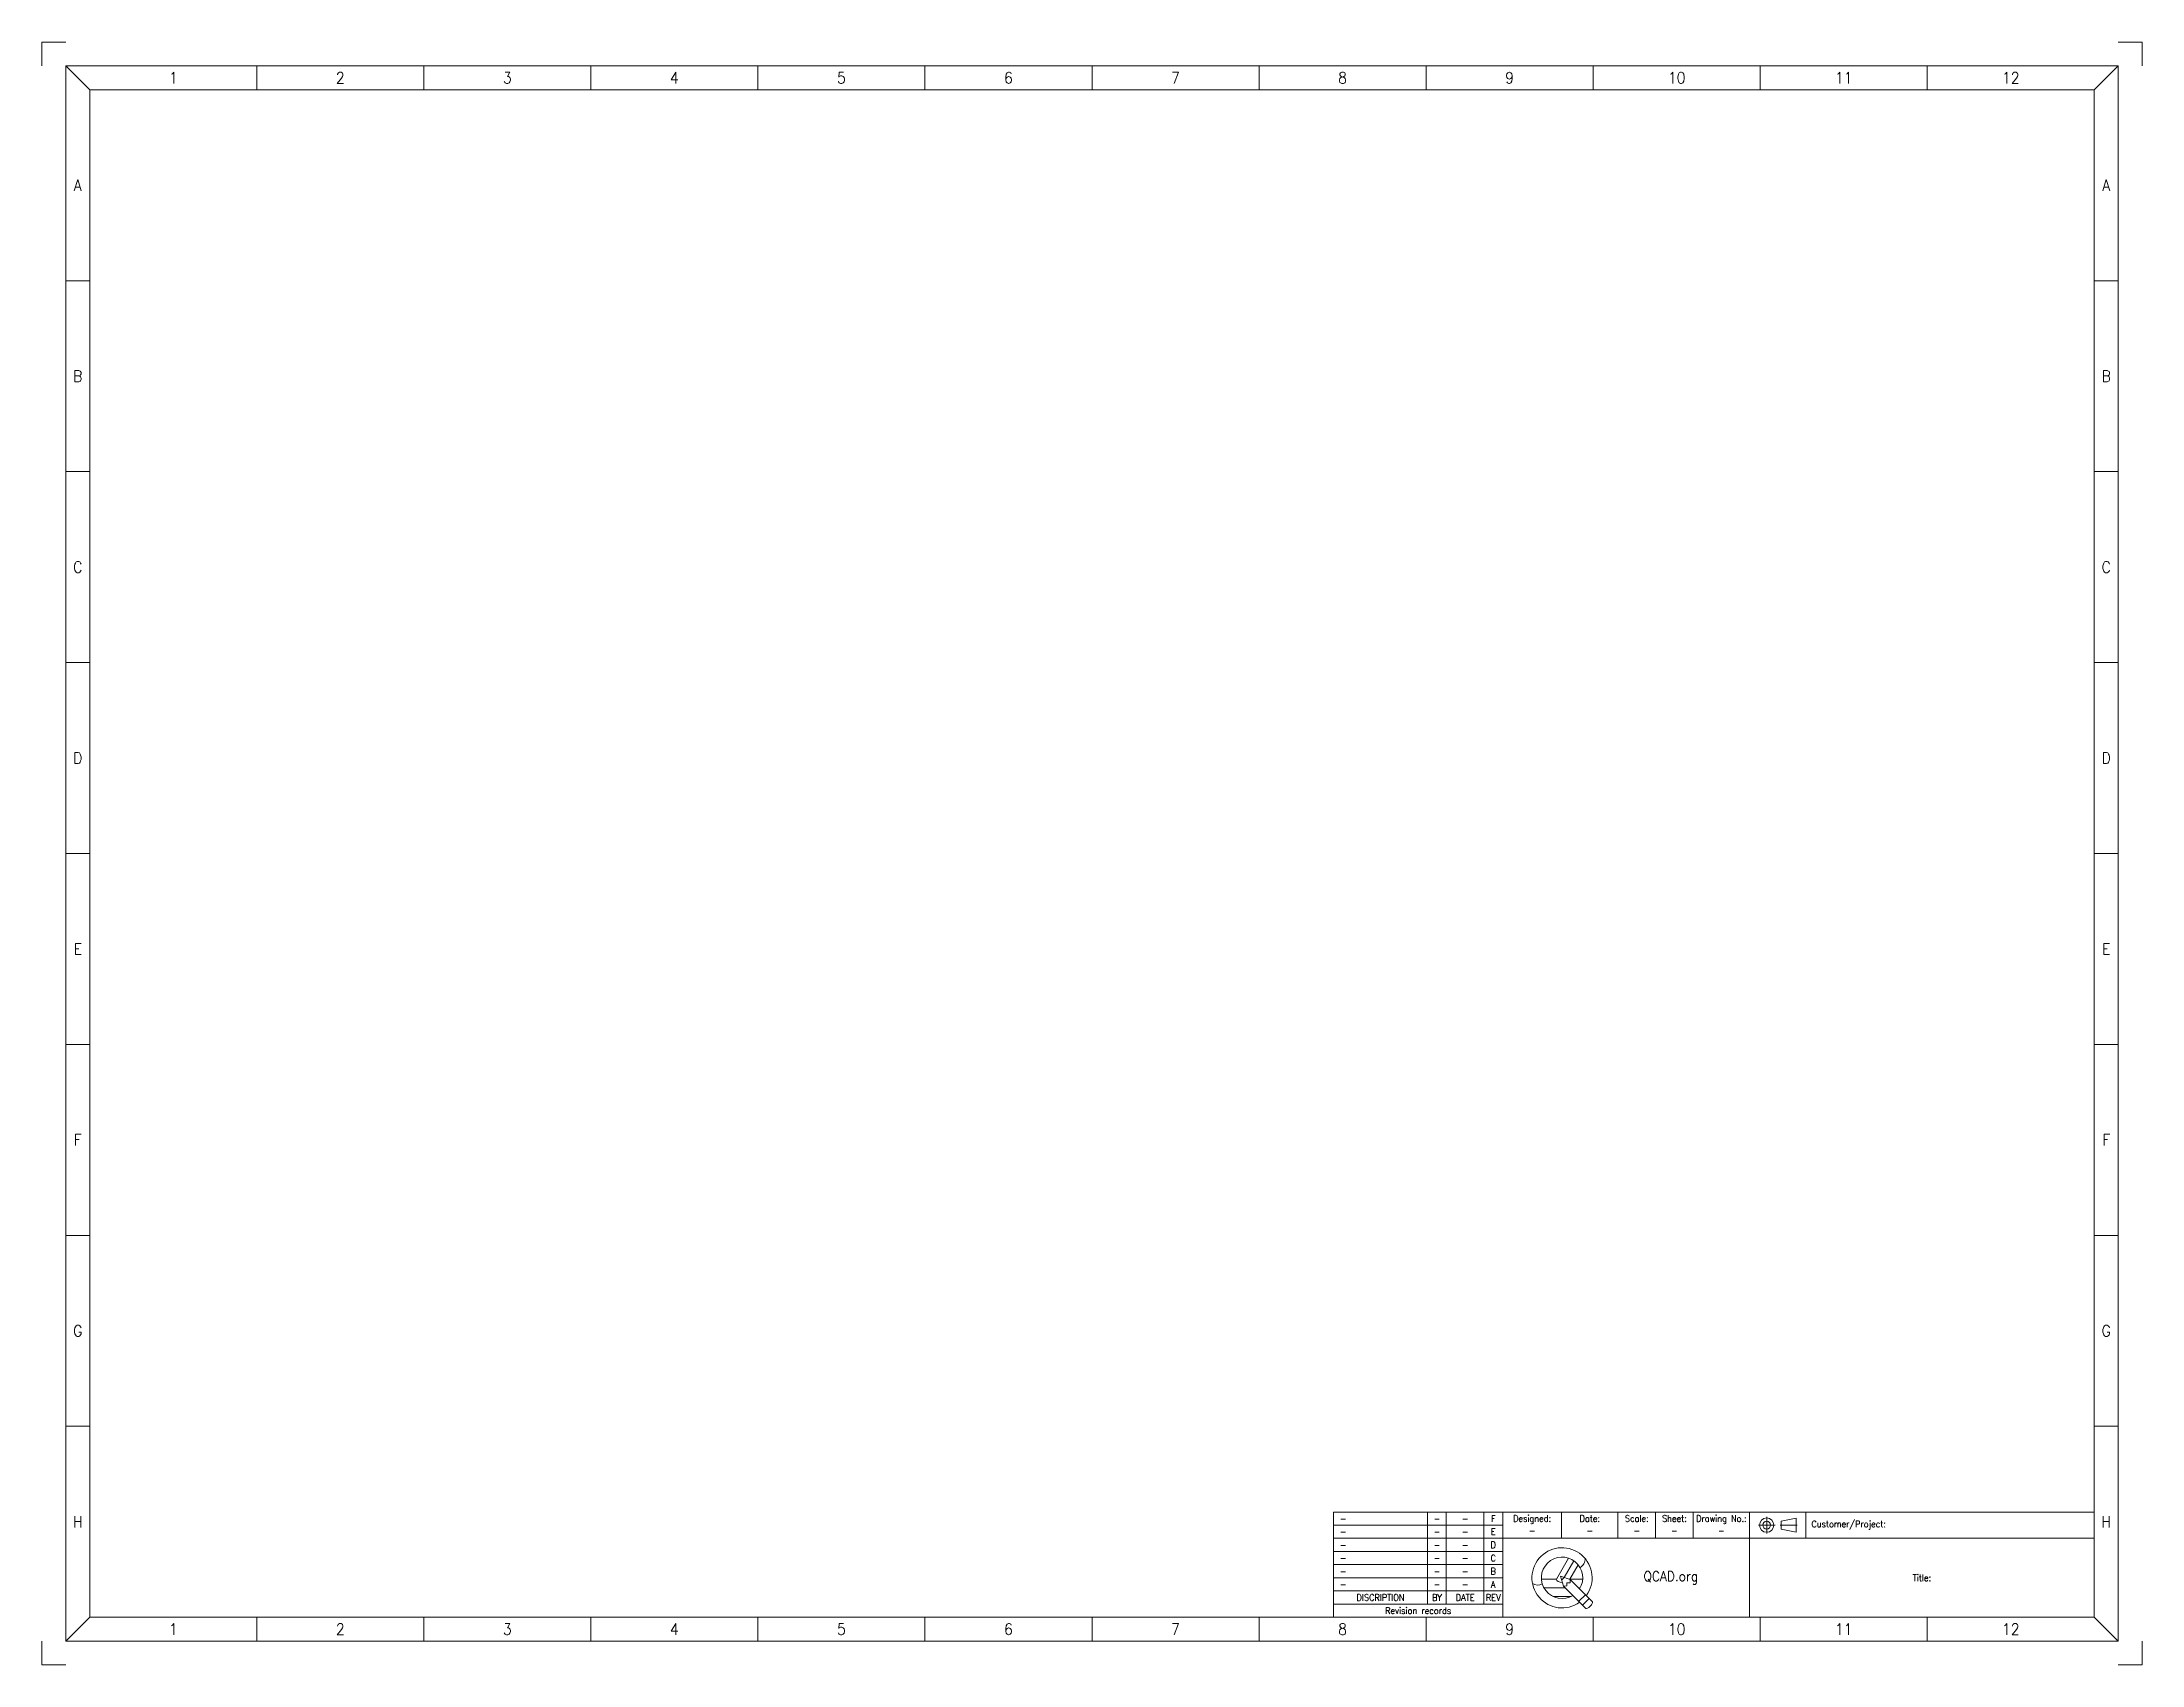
# Model space of a CAD drawing. Header units: inches. Extents: x 0 to 22, y 0 to 17.
import ezdxf

# ---------------------------------------------------------------- set-up
doc = ezdxf.new("R2010")
doc.units = ezdxf.units.IN
doc.header["$MEASUREMENT"] = 0
doc.linetypes.add('DASHDOT2', pattern=[12, 6, -2.95, 0.1, -2.95])
doc.layers.add('9.1 Drawing sheet', color=9, linetype='Continuous', lineweight=9, true_color=0xc0c0c0)
doc.styles.add('textstyle0', font='Standard')
doc.styles.add('textstyle1', font='Standard')
doc.styles.add('textstyle10', font='Standard')
doc.styles.add('textstyle11', font='Standard')
doc.styles.add('textstyle12', font='Standard')
doc.styles.add('textstyle13', font='Standard')
doc.styles.add('textstyle14', font='Standard')
doc.styles.add('textstyle15', font='Standard')
doc.styles.add('textstyle16', font='Standard')
doc.styles.add('textstyle17', font='Standard')
doc.styles.add('textstyle18', font='Standard')
doc.styles.add('textstyle19', font='Standard')
doc.styles.add('textstyle2', font='Standard')
doc.styles.add('textstyle20', font='Standard')
doc.styles.add('textstyle21', font='Standard')
doc.styles.add('textstyle22', font='Standard')
doc.styles.add('textstyle23', font='Standard')
doc.styles.add('textstyle24', font='Standard')
doc.styles.add('textstyle25', font='Standard')
doc.styles.add('textstyle26', font='Standard')
doc.styles.add('textstyle27', font='Standard')
doc.styles.add('textstyle28', font='Standard')
doc.styles.add('textstyle29', font='Standard')
doc.styles.add('textstyle3', font='Standard')
doc.styles.add('textstyle30', font='Standard')
doc.styles.add('textstyle31', font='Standard')
doc.styles.add('textstyle32', font='Standard')
doc.styles.add('textstyle33', font='Standard')
doc.styles.add('textstyle34', font='Standard')
doc.styles.add('textstyle35', font='Standard')
doc.styles.add('textstyle36', font='Standard')
doc.styles.add('textstyle37', font='Standard')
doc.styles.add('textstyle38', font='Standard')
doc.styles.add('textstyle39', font='Standard')
doc.styles.add('textstyle4', font='Standard')
doc.styles.add('textstyle40', font='Standard')
doc.styles.add('textstyle41', font='Standard')
doc.styles.add('textstyle42', font='Standard')
doc.styles.add('textstyle43', font='Standard')
doc.styles.add('textstyle44', font='Standard')
doc.styles.add('textstyle45', font='Standard')
doc.styles.add('textstyle46', font='Standard')
doc.styles.add('textstyle47', font='Standard')
doc.styles.add('textstyle48', font='Standard')
doc.styles.add('textstyle49', font='Standard')
doc.styles.add('textstyle5', font='Standard')
doc.styles.add('textstyle50', font='Standard')
doc.styles.add('textstyle51', font='Standard')
doc.styles.add('textstyle52', font='Standard')
doc.styles.add('textstyle53', font='Standard')
doc.styles.add('textstyle54', font='Standard')
doc.styles.add('textstyle55', font='Standard')
doc.styles.add('textstyle56', font='Standard')
doc.styles.add('textstyle57', font='Standard')
doc.styles.add('textstyle58', font='Standard')
doc.styles.add('textstyle59', font='Standard')
doc.styles.add('textstyle6', font='Standard')
doc.styles.add('textstyle60', font='Standard')
doc.styles.add('textstyle61', font='Standard')
doc.styles.add('textstyle62', font='Standard')
doc.styles.add('textstyle63', font='Standard')
doc.styles.add('textstyle64', font='Standard')
doc.styles.add('textstyle65', font='Standard')
doc.styles.add('textstyle66', font='Standard')
doc.styles.add('textstyle67', font='Standard')
doc.styles.add('textstyle68', font='Standard')
doc.styles.add('textstyle69', font='Standard')
doc.styles.add('textstyle7', font='Standard')
doc.styles.add('textstyle70', font='Standard')
doc.styles.add('textstyle71', font='Standard')
doc.styles.add('textstyle72', font='Standard')
doc.styles.add('textstyle73', font='Standard')
doc.styles.add('textstyle74', font='Standard')
doc.styles.add('textstyle75', font='Standard')
doc.styles.add('textstyle76', font='Standard')
doc.styles.add('textstyle77', font='Standard')
doc.styles.add('textstyle78', font='Standard')
doc.styles.add('textstyle79', font='Standard')
doc.styles.add('textstyle8', font='Standard')
doc.styles.add('textstyle80', font='Standard')
doc.styles.add('textstyle81', font='Standard')
doc.styles.add('textstyle9', font='Standard')

# ---------------------------------------------------------------- blocks, each defined once
blk = doc.blocks.new('Zoned border')
at = {"layer": '9.1 Drawing sheet'}
for p, q in [((0.25, 16.75), (21.75, 16.75)), ((0.25, 0.25), (0.25, 16.75)), ((0.25, 16.75), (0.5, 16.5)), ((2.25, 16.5), (2.25, 16.75)), ((4, 16.5), (4, 16.75)), ((5.75, 16.5), (5.75, 16.75)), ((7.5, 16.5), (7.5, 16.75)), ((9.25, 16.5), (9.25, 16.75)), ((11, 16.5), (11, 16.75)), ((12.75, 16.5), (12.75, 16.75)), ((14.5, 16.5), (14.5, 16.75)), ((16.25, 16.5), (16.25, 16.75)), ((18, 16.5), (18, 16.75)), ((19.75, 16.5), (19.75, 16.75)), ((21.75, 16.75), (21.5, 16.5)), ((21.75, 0.25), (21.75, 16.75)), ((0.25, 14.5), (0.5, 14.5)), ((21.5, 14.5), (21.75, 14.5)), ((0.25, 12.5), (0.5, 12.5)), ((21.5, 12.5), (21.75, 12.5)), ((0.25, 10.5), (0.5, 10.5)), ((21.5, 10.5), (21.75, 10.5)), ((0.25, 8.5), (0.5, 8.5)), ((21.5, 8.5), (21.75, 8.5)), ((0.25, 6.5), (0.5, 6.5)), ((21.5, 6.5), (21.75, 6.5)), ((0.25, 4.5), (0.5, 4.5)), ((21.5, 4.5), (21.75, 4.5)), ((0.25, 2.5), (0.5, 2.5)), ((21.5, 2.5), (21.75, 2.5)), ((0.25, 0.25), (0.5, 0.5)), ((2.25, 0.25), (2.25, 0.5)), ((4, 0.25), (4, 0.5)), ((5.75, 0.25), (5.75, 0.5)), ((7.5, 0.25), (7.5, 0.5)), ((9.25, 0.25), (9.25, 0.5)), ((11, 0.25), (11, 0.5)), ((12.75, 0.25), (12.75, 0.5)), ((14.5, 0.25), (14.5, 0.5)), ((16.25, 0.25), (16.25, 0.5)), ((18, 0.25), (18, 0.5)), ((19.75, 0.25), (19.75, 0.5)), ((21.75, 0.25), (21.5, 0.5)), ((0.25, 0.25), (21.75, 0.25))]:
    blk.add_line(p, q, dxfattribs=at)
at = {"layer": '9.1 Drawing sheet', "attachment_point": 5}
for s, insert, char_height, style in [('1', (1.375, 16.625), 0.118, 'textstyle41'), ('2', (3.125, 16.625), 0.118, 'textstyle43'), ('3', (4.875, 16.625), 0.118, 'textstyle44'), ('4', (6.625, 16.625), 0.118, 'textstyle45'), ('5', (8.375, 16.625), 0.118, 'textstyle46'), ('6', (10.125, 16.625), 0.118, 'textstyle47'), ('7', (11.875, 16.625), 0.118, 'textstyle48'), ('8', (13.625, 16.625), 0.118, 'textstyle49'), ('9', (15.375, 16.625), 0.118, 'textstyle50'), ('10', (17.125, 16.625), 0.1181, 'textstyle51'), ('11', (18.875, 16.625), 0.1181, 'textstyle52'), ('12', (20.625, 16.625), 0.1181, 'textstyle53'), ('A', (0.375, 15.5), 0.118, 'textstyle42'), ('A', (21.625, 15.5), 0.118, 'textstyle61'), ('B', (0.375, 13.5), 0.118, 'textstyle54'), ('B', (21.625, 13.5), 0.118, 'textstyle66'), ('C', (0.375, 11.5), 0.118, 'textstyle55'), ('C', (21.625, 11.5), 0.118, 'textstyle67'), ('D', (0.375, 9.5), 0.118, 'textstyle56'), ('D', (21.625, 9.5), 0.118, 'textstyle68'), ('E', (0.375, 7.5), 0.118, 'textstyle57'), ('E', (21.625, 7.5), 0.118, 'textstyle62'), ('F', (0.375, 5.5), 0.118, 'textstyle58'), ('F', (21.625, 5.5), 0.118, 'textstyle63'), ('G', (0.375, 3.5), 0.118, 'textstyle59'), ('G', (21.625, 3.5), 0.118, 'textstyle64'), ('H', (0.375, 1.5), 0.118, 'textstyle60'), ('H', (21.625, 1.5), 0.118, 'textstyle65'), ('1', (1.375, 0.375), 0.118, 'textstyle71'), ('2', (3.125, 0.375), 0.118, 'textstyle69'), ('3', (4.875, 0.375), 0.118, 'textstyle70'), ('4', (6.625, 0.375), 0.118, 'textstyle72'), ('5', (8.375, 0.375), 0.118, 'textstyle73'), ('6', (10.125, 0.375), 0.118, 'textstyle74'), ('7', (11.875, 0.375), 0.118, 'textstyle75'), ('8', (13.625, 0.375), 0.118, 'textstyle76'), ('9', (15.375, 0.375), 0.118, 'textstyle77'), ('10', (17.125, 0.375), 0.1181, 'textstyle78'), ('11', (18.875, 0.375), 0.1181, 'textstyle79'), ('12', (20.625, 0.375), 0.1181, 'textstyle80')]:
    blk.add_mtext(s, dxfattribs=dict(at, insert=insert, char_height=char_height, style=style))
blk = doc.blocks.new('Paper Frame')
at = {"layer": '9.1 Drawing sheet'}
for p, q in [((0, 16.75), (0, 17)), ((0, 17), (0.25, 17)), ((0, 16.75), (0, 17)), ((0, 17), (0.25, 17)), ((22, 17), (21.75, 17)), ((22, 16.75), (22, 17)), ((0.5, 0.5), (0.5, 16.5)), ((0.5, 16.5), (21.5, 16.5)), ((21.5, 0.5), (21.5, 16.5)), ((0.5, 0.5), (21.5, 0.5)), ((0, 0.25), (0, 0)), ((22, 0.25), (22, 0)), ((0, 0), (0.25, 0)), ((22, 0), (21.75, 0))]:
    blk.add_line(p, q, dxfattribs=at)
blk.add_blockref('Zoned border', (0, 0), dxfattribs=at)
blk = doc.blocks.new('Logo')
at = {"layer": '9.1 Drawing sheet', "lineweight": 9}
for p, q in [((-5.507, 0.619), (-5.634, 0.399)), ((-5.493, 0.399), (-5.406, 0.549)), ((-5.792, 0.399), (-5.634, 0.399)), ((-5.593, 0.429), (-5.491, 0.395)), ((-5.56, 0.326), (-5.593, 0.429)), ((-5.58, 0.39), (-5.554, 0.416)), ((-5.56, 0.326), (-5.527, 0.328)), ((-5.328, 0.093), (-5.56, 0.326)), ((-5.527, 0.328), (-5.525, 0.361)), ((-5.492, 0.362), (-5.525, 0.361)), ((-5.501, 0.399), (-5.359, 0.399)), ((-5.491, 0.395), (-5.492, 0.362)), ((-5.258, 0.162), (-5.491, 0.395)), ((-5.401, 0.167), (-5.331, 0.236)), ((-5.671, 0.219), (-5.48, 0.219)), ((-5.361, 0.127), (-5.292, 0.196))]:
    blk.add_line(p, q, dxfattribs=at)
at = {"layer": '9.1 Drawing sheet', "linetype": 'DASHDOT2', "lineweight": 9}
for p, q in [((-5.554, 0.416), (-5.452, 0.592)), ((-5.766, 0.309), (-5.542, 0.309)), ((-5.404, 0.309), (-5.385, 0.309))]:
    blk.add_line(p, q, dxfattribs=at)
at = {"layer": '9.1 Drawing sheet', "lineweight": 9}
for centre, radius, start, end in [((-5.576, 0.413), 0.315, 323.5694, 305.684), ((-5.576, 0.413), 0.217, 327.5283, 301.4682), ((-5.43, 0.607), 0.0956, 296.5321, 5.6951), ((-5.83, 0.433), 0.0964, 234.9253, 298.9034)]:
    blk.add_arc(centre, radius, start, end, dxfattribs=at)
for centre, major_axis, ratio, start_param, end_param in [((-5.564, 0.399), (-0.0707, 0), 0.514393, 0, 1.456913), ((-5.564, 0.399), (-0.0707, 0), 0.514393, 3.069838, 3.141593), ((-5.293, 0.128), (0.0347, 0.0346), 0.381399, 3.141593, 6.283185)]:
    blk.add_ellipse(centre, major_axis=major_axis, ratio=ratio, start_param=start_param, end_param=end_param, dxfattribs=at)
at = {"layer": '9.1 Drawing sheet', "linetype": 'Continuous', "lineweight": 0, "insert": (-4.436, 0.413), "char_height": 0.10265, "width": 5.70284, "attachment_point": 5, "style": 'textstyle81'}
blk.add_mtext('QCAD.org\\pOpen source CAD', dxfattribs=at)
blk = doc.blocks.new('Title block')
at = {"layer": '9.1 Drawing sheet'}
for p, q in [((-7.969, 1.102), (-6.197, 1.102)), ((-7.969, 1.102), (-7.969, 0)), ((-6.984, 1.102), (-6.984, 0.138)), ((-6.788, 1.102), (-6.788, 0.138)), ((-6.394, 1.102), (-6.394, 0.138)), ((-6.197, 1.102), (0, 1.102)), ((-6.197, 1.102), (-6.197, 0)), ((-5.58, 0.827), (-5.58, 1.102)), ((-4.99, 0.827), (-4.99, 1.102)), ((-4.596, 0.827), (-4.596, 1.102)), ((-4.202, 0.827), (-4.202, 1.102)), ((-3.612, 0.827), (-3.612, 1.102)), ((-3.021, 0.827), (-3.021, 1.102)), ((0, 0), (0, 1.102)), ((-7.969, 0.965), (-6.197, 0.965)), ((-7.969, 0.827), (-6.197, 0.827)), ((-7.969, 0.689), (-6.197, 0.689)), ((-6.197, 0.827), (0, 0.827)), ((-3.612, 0), (-3.612, 0.827)), ((-7.969, 0.551), (-6.197, 0.551)), ((-7.969, 0.413), (-6.197, 0.413)), ((-7.969, 0.276), (-6.197, 0.276)), ((-7.969, 0.138), (-6.197, 0.138)), ((-7.969, 0), (0, 0))]:
    blk.add_line(p, q, dxfattribs=at)
at = {"layer": '9.1 Drawing sheet', "color": 9, "linetype": 'DASHDOT2', "lineweight": 5, "true_color": 0xc0c0c0}
for p, q in [((-3.519, 0.965), (-3.344, 0.965)), ((-3.432, 0.877), (-3.432, 1.052)), ((-3.289, 0.965), (-3.114, 0.965))]:
    blk.add_line(p, q, dxfattribs=at)
at = {"layer": '9.1 Drawing sheet', "color": 9, "linetype": 'Continuous', "lineweight": 9, "true_color": 0xc0c0c0}
for p, q in [((-3.124, 1.039), (-3.279, 1.006)), ((-3.279, 1.006), (-3.279, 0.923)), ((-3.279, 0.923), (-3.124, 0.89)), ((-3.124, 1.039), (-3.124, 0.89))]:
    blk.add_line(p, q, dxfattribs=at)
for radius in [0.0747, 0.0411]:
    blk.add_circle((-3.432, 0.965), radius, dxfattribs=at)
at = {"layer": '9.1 Drawing sheet'}
blk.add_blockref('Logo', (0, 0), dxfattribs=at)
at = {"layer": '9.1 Drawing sheet', "linetype": 'Continuous', "lineweight": 0, "width": 3.8019}
for s, insert, char_height, attachment_point, style in [('-', (-7.904, 1.033), 0.0684, 4, 'textstyle32'), ('-', (-7.904, 0.896), 0.0684, 4, 'textstyle29'), ('-', (-6.886, 1.033), 0.0684, 5, 'textstyle33'), ('-', (-6.886, 0.896), 0.0684, 5, 'textstyle30'), ('-', (-6.591, 1.033), 0.0684, 5, 'textstyle34'), ('-', (-6.591, 0.896), 0.0684, 5, 'textstyle31'), ('E', (-6.296, 0.896), 0.0684, 5, 'textstyle12'), ('F', (-6.296, 1.033), 0.0684, 5, 'textstyle13'), ('Designed:', (-5.889, 1.069), 0.0684, 2, 'textstyle37'), ('-', (-5.889, 0.906), 0.0684, 5, 'textstyle0'), ('Date:', (-5.285, 1.069), 0.0684, 2, 'textstyle38'), ('-', (-5.285, 0.906), 0.0684, 5, 'textstyle1'), ('Scale:', (-4.793, 1.069), 0.0684, 2, 'textstyle39'), ('-', (-4.793, 0.906), 0.0684, 5, 'textstyle2'), ('Sheet:', (-4.399, 1.069), 0.0684, 2, 'textstyle40'), ('-', (-4.399, 0.906), 0.0684, 5, 'textstyle14'), ('Drawing No.:', (-3.907, 1.069), 0.06843, 2, 'textstyle36'), ('-', (-3.907, 0.906), 0.0684, 5, 'textstyle16'), ('Customer/Project:', (-2.963, 0.965), 0.06843, 4, 'textstyle35'), ('-', (-7.904, 0.758), 0.0684, 4, 'textstyle26'), ('-', (-6.886, 0.758), 0.0684, 5, 'textstyle27'), ('-', (-6.591, 0.758), 0.0684, 5, 'textstyle28'), ('D', (-6.296, 0.758), 0.0684, 5, 'textstyle11'), ('-', (-7.904, 0.62), 0.0684, 4, 'textstyle23'), ('-', (-7.904, 0.482), 0.0684, 4, 'textstyle20'), ('-', (-6.886, 0.62), 0.0684, 5, 'textstyle24'), ('-', (-6.886, 0.482), 0.0684, 5, 'textstyle21'), ('-', (-6.591, 0.62), 0.0684, 5, 'textstyle25'), ('-', (-6.591, 0.482), 0.0684, 5, 'textstyle22'), ('C', (-6.296, 0.62), 0.0684, 5, 'textstyle10'), ('B', (-6.296, 0.482), 0.0684, 5, 'textstyle9'), ('Title:', (-1.806, 0.413), 0.0684, 5, 'textstyle15'), ('-', (-7.904, 0.344), 0.0684, 4, 'textstyle17'), ('DISCRIPTION', (-7.477, 0.207), 0.06843, 5, 'textstyle4'), ('BY', (-6.886, 0.207), 0.0684, 5, 'textstyle5'), ('-', (-6.886, 0.344), 0.0684, 5, 'textstyle18'), ('DATE', (-6.591, 0.207), 0.0684, 5, 'textstyle6'), ('-', (-6.591, 0.344), 0.0684, 5, 'textstyle19'), ('REV', (-6.296, 0.207), 0.0684, 5, 'textstyle7'), ('A', (-6.296, 0.344), 0.0684, 5, 'textstyle8'), ('Revision records', (-7.083, 0.069), 0.06843, 5, 'textstyle3')]:
    blk.add_mtext(s, dxfattribs=dict(at, insert=insert, char_height=char_height, attachment_point=attachment_point, style=style))

msp = doc.modelspace()

# ---------------------------------------------------------------- block references
at = {"layer": '9.1 Drawing sheet'}
for name, p in [('Paper Frame', (0, 0)), ('Title block', (21.5, 0.5))]:
    msp.add_blockref(name, p, dxfattribs=at)

doc.saveas('drawing.dxf')
